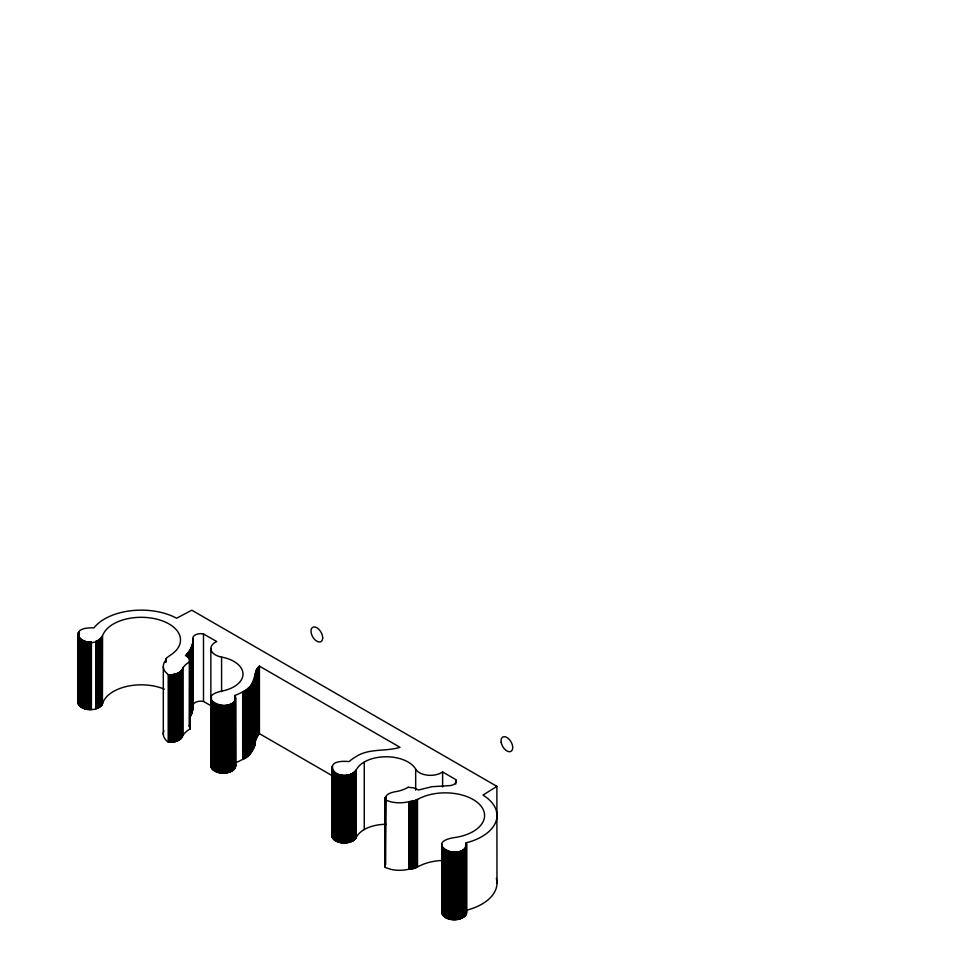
<?xml version="1.0" encoding="UTF-8"?>
<svg xmlns="http://www.w3.org/2000/svg" width="968" height="968" viewBox="0 0 968 968"><rect width="100%" height="100%" fill="white"/><g stroke="black" fill="none" stroke-linecap="round" stroke-linejoin="round"><path stroke-width="1.45" d="M455.771 784.08L455.771 779.579L442.606 771.932A15.512 8.954 0 0 1 427.699 775.199A15.512 8.954 0 0 1 415.683 769.149A31.012 17.908 0 0 0 386.184 756.77A31.012 17.908 0 0 0 356.696 769.149C342.055 788.872 314.213 758.367 349.17 761.574A43.415 25.071 0 0 1 355.486 756.952C368.856 747.925 385.458 751.87 399.99 747.296L259.424 666.141C252.66 673.994 255.298 687.885 242.702 691.83A43.415 25.071 0 0 1 234.679 695.484C238.818 717.373 189.752 698.315 221.587 691.14A31.012 17.908 0 0 0 243.004 674.103A31.012 17.908 0 0 0 221.587 657.078A15.524 8.954 0 0 1 211.109 650.145A15.524 8.954 0 0 1 216.735 641.542L203.498 633.943A7.865 4.537 0 0 0 192.85 638.42L192.85 709.06L191.797 713.706L189.498 718.195M192.85 638.42C193.479 644.918 190.091 651.137 185.433 655.445L189.123 658.167L190.176 661.459A31.012 17.908 0 0 0 183.351 667.255C181.101 673.268 174.095 675.277 168.226 674.66L165.068 671.538A23.196 13.395 0 0 1 165.262 660.975L166.726 657.829L170.428 655.154A39.277 22.675 0 0 0 159.974 620.052A39.277 22.675 0 0 0 103.298 634.113C92.529 656.812 58.431 626.816 94.017 627.845A51.691 29.839 0 0 1 175.825 617.802L176.599 618.225L191.797 610.203L496.874 786.343L496.983 883.046M192.85 709.06L192.922 639.981M211.544 763.57C208.955 775.852 235.466 776.578 235.575 764.756M441.19 860.491A39.277 22.675 0 0 0 419.011 866.191L414.377 868.332L408.932 869.179A23.196 13.395 0 0 1 390.636 869.288L385.24 867.473L385.107 866.626L385.095 798.83C385.929 792.865 393.335 792.126 398.054 791.219A31.012 17.908 0 0 0 408.121 787.335L408.218 787.274M236.119 762.469A43.415 25.071 0 0 0 242.702 759.348C255.298 755.403 252.66 741.512 259.424 733.659L259.424 666.141M385.095 798.83L385.24 799.943L390.636 801.77A23.196 13.395 0 0 0 408.932 801.661L414.377 800.814L419.011 798.673A39.277 22.675 0 0 1 479.813 804.71A39.277 22.675 0 0 1 455.468 837.429C419.422 842.499 465.439 864.968 466.322 842.789A51.691 29.839 0 0 0 483.71 795.563L482.971 795.115L496.874 786.343M441.916 911.808C443.199 923.254 468.101 922.141 466.322 910.307A51.691 29.839 0 0 0 496.354 878.375M385.736 796.616L385.107 866.626M78.832 699.634C75.407 712.121 101.265 713.247 103.298 701.631A39.277 22.675 0 0 1 164.33 689.155M163.931 730.779A23.196 13.395 0 0 0 168.226 742.178C174.095 742.795 181.101 740.786 183.351 734.772A31.012 17.908 0 0 1 190.067 728.965L190.176 728.904M332.447 833.496C330.608 845.209 352.751 845.911 356.696 836.667A31.012 17.908 0 0 1 386.184 824.288M408.097 787.274L413.796 787.879L418.515 790.021L431.922 786.706L448.002 785.726A7.865 4.537 0 0 0 455.771 779.579M192.922 707.499L192.85 705.938A7.865 4.537 0 0 1 203.498 701.461L211.919 706.289M259.424 733.659L332.314 775.743M189.123 725.685L190.176 728.977L190.127 660.333M466.588 844.048L466.636 913.066M466.491 843.673L466.455 913.804M466.201 842.946L466.31 914.167M466.14 842.838L466.14 914.53M465.935 847.363L465.935 914.893M465.693 847.714L465.693 915.232M465.426 848.053L465.426 915.583M465.124 848.391L465.124 915.909M464.797 848.718L464.797 916.236M464.434 849.033L464.434 916.551M464.047 849.323L464.047 916.853M463.636 849.614L463.636 917.132M463.2 849.892L463.2 917.41M462.74 850.158L462.74 917.676M462.244 850.4L462.244 917.93M461.736 850.642L461.736 918.16M461.216 850.86L461.216 918.378M460.659 851.053L460.659 918.584M460.102 851.247L460.102 918.765M459.522 851.416L459.522 918.935M458.917 851.562L458.917 919.08M458.312 851.695L458.312 919.213M457.695 851.804L457.695 919.322M457.065 851.9L457.065 919.418M456.424 851.973L456.424 919.491M455.783 852.034L455.783 919.552M455.141 852.07L455.141 919.588M454.488 852.082L454.488 919.6M453.835 852.082L453.835 919.6M453.193 852.058L453.193 919.576M452.54 852.009L452.54 919.527M451.911 851.949L451.911 919.467M451.269 851.864L451.269 919.394M450.64 851.767L450.64 919.285M450.023 851.646L450.023 919.164M449.43 851.513L449.43 919.031M448.837 851.356L448.837 918.874M448.257 851.187L448.257 918.705M447.7 850.993L447.7 918.511M447.156 850.787L447.156 918.305M446.635 850.557L446.635 918.087M446.127 850.327L446.127 917.845M445.655 850.073L445.655 917.591M445.195 849.807L445.195 917.325M444.772 849.529L444.772 917.047M444.36 849.226L444.36 916.744M443.985 848.924L443.985 916.442M443.634 848.609L443.634 916.127M443.32 848.283L443.32 915.801M443.029 847.944L443.029 915.462M442.763 847.605L442.763 915.123M442.606 771.932L442.606 786.936M442.545 847.254L442.545 914.772M442.182 846.528L442.34 914.409M442.049 846.165L442.049 913.683M441.916 844.29L441.952 913.308M417.523 799.495L417.523 867.013M417.051 799.75L417.051 867.267M416.555 799.991L416.555 867.51M416.046 800.221L416.046 867.739M415.683 769.149L415.683 790.154M415.502 800.439L415.502 867.957M414.957 800.633L414.957 868.151M414.377 800.814L414.377 868.332M413.796 800.972L413.796 868.49M413.191 801.117L413.191 868.635M412.586 801.238L412.586 868.756M411.957 801.347L411.957 868.865M411.327 801.431L411.327 868.949M410.686 801.504L410.686 869.022M410.045 801.552L410.045 869.07M409.404 801.589L409.404 869.107M408.932 801.661L408.932 869.179M385.591 796.882L385.591 864.4M385.458 797.16L385.349 864.956M385.264 797.705L385.24 867.473M364.258 762.022L364.258 829.54M356.236 770.044L356.091 837.828M355.946 770.576L355.946 838.094M355.764 770.843L355.764 838.361M355.571 771.097L355.571 838.615M355.365 771.351L355.365 838.869M355.135 771.605L355.135 839.123M354.893 771.847L354.893 839.365M354.639 772.089L354.639 839.607M354.361 772.319L354.361 839.837M354.07 772.537L354.07 840.055M353.756 772.754L353.756 840.272M353.441 772.972L353.441 840.49M353.102 773.178L353.102 840.696M352.751 773.371L352.751 840.889M352.388 773.553L352.388 841.083M352.013 773.735L352.013 841.252M351.626 773.904L351.626 841.434M351.239 774.073L351.239 841.591M350.827 774.231L350.827 841.749M350.404 774.364L350.404 841.894M349.98 774.509L349.98 842.027M349.545 774.63L349.545 842.148M349.097 774.739L349.097 842.257M348.649 774.848L348.649 842.366M348.19 774.945L348.19 842.462M347.718 775.017L347.718 842.547M347.246 775.102L347.246 842.62M346.774 775.162L346.774 842.68M346.29 775.211L346.29 842.729M345.818 775.247L345.818 842.765M345.334 775.283L345.334 842.801M344.838 775.295L344.838 842.813M344.354 775.308L344.354 842.825M343.87 775.295L343.87 842.825M343.386 775.283L343.386 842.801M342.902 775.259L342.902 842.777M342.418 775.223L342.418 842.741M341.934 775.174L341.934 842.692M341.462 775.114L341.462 842.632M340.99 775.053L340.99 842.571M340.518 774.969L340.518 842.487M340.058 774.884L340.058 842.402M339.599 774.775L339.599 842.293M339.151 774.666L339.151 842.184M338.715 774.545L338.715 842.063M338.28 774.412L338.28 841.93M337.868 774.279L337.868 841.797M337.457 774.122L337.457 841.64M337.046 773.964L337.046 841.482M336.658 773.795L336.658 841.313M336.283 773.614L336.283 841.144M335.92 773.432L335.92 840.95M335.557 773.238L335.557 840.756M335.218 773.045L335.218 840.563M334.892 772.827L334.892 840.345M334.589 772.609L334.589 840.127M334.287 772.391L334.287 839.909M334.008 772.161L334.008 839.68M333.742 771.92L333.742 839.45M333.488 771.678L333.488 839.208M333.258 771.435L333.258 838.953M333.04 771.181L333.04 838.699M332.847 770.927L332.847 838.445M332.508 770.407L332.665 838.191M332.447 765.978L332.363 837.647M332.193 766.523L332.23 837.38M332.012 767.067L332.036 836.824M259.243 666.299L259.243 733.817M258.758 666.734L258.758 734.252M258.299 667.182L258.299 734.7M257.887 667.63L257.887 735.148M257.488 668.089L257.488 735.62M257.137 668.573L257.137 736.091M256.81 669.045L256.81 736.563M256.52 669.529L256.52 737.059M256.254 670.025L256.254 737.543M256.024 670.534L256.024 738.052M255.842 671.03L255.685 739.056M255.552 672.046L255.467 740.084M255.419 673.075L255.286 743.593M255.116 677.055L255.116 744.573M254.887 678.036L254.887 745.554M254.584 679.004L254.584 746.522M254.221 679.96L254.221 747.477M253.785 680.915L253.785 748.433M253.289 681.859L253.289 749.377M252.733 682.791L252.733 750.309M252.116 683.698L252.116 751.216M251.426 684.606L251.426 752.124M250.688 685.489L250.688 753.007M249.877 686.36L249.877 753.878M249.018 687.207L249.018 754.725M248.098 688.03L248.098 755.56M247.118 688.841L247.118 756.359M246.09 689.627L246.09 757.145M245.013 690.39L245.013 757.908M243.876 691.128L243.876 758.646M242.702 691.83L242.702 759.348M235.684 697.795L235.708 766.16M235.49 696.96L235.551 766.995M235.272 696.403L235.357 767.539M235.139 696.137L235.091 768.084M234.982 695.871L234.922 768.35M234.8 695.605L234.74 768.616M234.546 701.352L234.546 768.87M234.329 701.606L234.329 769.124M234.099 701.848L234.099 769.366M233.845 702.09L233.845 769.608M233.578 702.32L233.578 769.838M233.3 702.55L233.3 770.068M233.01 702.78L233.01 770.298M232.695 702.998L232.695 770.516M232.368 703.204L232.368 770.722M232.03 703.409L232.03 770.927M231.679 703.603L231.679 771.121M231.304 703.784L231.304 771.302M230.928 703.966L230.928 771.484M230.541 704.123L230.541 771.653M230.142 704.293L230.142 771.811M229.731 704.438L229.731 771.956M229.307 704.583L229.307 772.101M228.871 704.704L228.871 772.234M228.436 704.825L228.436 772.355M227.988 704.946L227.988 772.464M227.528 705.043L227.528 772.561M227.069 705.127L227.069 772.658M226.609 705.212L226.609 772.73M226.125 705.285L226.125 772.803M225.653 705.345L225.653 772.863M225.169 705.394L225.169 772.912M224.697 705.43L224.697 772.948M224.201 705.454L224.201 772.972M223.717 705.466L223.717 772.984M223.233 705.466L223.233 772.984M222.749 705.466L222.749 772.984M222.265 705.442L222.265 772.96M221.781 705.418L221.781 772.936M221.587 657.078L221.587 691.588M221.297 705.37L221.297 772.887M220.813 705.321L220.813 772.839M220.341 705.261L220.341 772.779M219.869 705.188L219.869 772.706M219.409 705.103L219.409 772.621M218.949 705.006L218.949 772.524M218.49 704.91L218.49 772.428M218.042 704.789L218.042 772.307M217.606 704.668L217.606 772.186M217.183 704.535L217.183 772.053M216.759 704.389L216.759 771.907M216.36 704.232L216.36 771.75M215.961 704.075L215.961 771.593M215.574 703.905L215.574 771.423M215.198 703.724L215.198 771.242M214.835 703.53L214.835 771.048M214.485 703.337L214.485 770.855M214.146 703.131L214.146 770.649M213.831 702.925L213.831 770.443M213.529 702.707L213.529 770.225M213.226 702.478L213.226 769.996M212.96 702.248L212.96 769.766M212.694 702.006L212.694 769.524M212.452 701.764L212.452 769.282M212.222 701.522L212.222 769.04M212.016 701.268L212.016 768.786M211.823 701.001L211.823 768.519M211.496 700.481L211.653 768.265M211.399 696.319L211.351 767.721M211.266 696.585L211.23 767.455M211 697.42L211.048 766.898M210.855 648.548L210.855 716.066M203.498 633.943L203.498 701.461M192.644 643.103L192.644 710.621M192.293 644.652L192.293 712.17M191.797 646.188L191.797 713.706M191.168 647.701L191.168 715.231M190.393 649.201L190.393 716.719M189.922 659.595L190.043 727.476M189.776 659.232L189.776 726.75M189.583 658.869L189.583 726.387M189.498 650.678L189.365 726.036M188.457 652.117L188.457 658.119M187.296 653.533L187.296 656.534M183.158 667.533L183.158 735.063M182.044 669.481L182.044 736.999M181.911 669.747L181.911 737.265M181.754 670.013L181.754 737.531M181.573 670.279L181.573 737.798M181.379 670.534L181.379 738.052M181.173 670.788L181.173 738.306M180.943 671.03L180.943 738.56M180.701 671.284L180.701 738.802M180.447 671.514L180.447 739.032M180.169 671.744L180.169 739.262M179.879 671.974L179.879 739.491M179.576 672.191L179.576 739.709M179.249 672.409L179.249 739.927M178.911 672.603L178.911 740.121M178.56 672.808L178.56 740.326M178.209 672.99L178.209 740.508M177.834 673.171L177.834 740.689M177.447 673.341L177.447 740.859M177.047 673.51L177.047 741.028M176.636 673.655L176.636 741.173M176.212 673.801L176.212 741.319M175.789 673.934L175.789 741.452M175.353 674.055L175.353 741.585M174.906 674.176L174.906 741.694M174.458 674.285L174.458 741.803M173.998 674.369L173.998 741.887M173.526 674.454L173.526 741.972M173.066 674.527L173.066 742.045M172.582 674.587L172.582 742.105M172.11 674.648L172.11 742.166M171.626 674.684L171.626 742.202M171.142 674.708L171.142 742.226M170.658 674.732L170.658 742.25M170.162 674.732L170.162 742.262M169.678 674.732L169.678 742.25M169.194 674.72L169.194 742.238M168.71 674.696L168.71 742.214M168.226 674.66L168.226 742.178M165.988 658.869L165.988 661.87M165.806 659.232L165.806 662.233M163.302 666.855L163.302 734.373M102.56 636.049L102.427 703.93M102.257 636.775L102.257 704.293M102.063 637.138L102.063 704.656M101.846 637.489L101.846 705.006M101.579 637.827L101.579 705.345M101.289 638.166L101.289 705.684M100.975 638.493L100.975 706.011M100.624 638.807L100.624 706.325M100.248 639.11L100.248 706.628M99.837 639.4L99.837 706.93M99.414 639.691L99.414 707.209M98.954 639.957L98.954 707.475M98.47 640.211L98.47 707.729M97.974 640.441L97.974 707.971M97.453 640.671L97.453 708.189M96.909 640.876L96.909 708.394M96.352 641.07L96.352 708.588M95.772 641.24L95.772 708.757M91.415 641.941L91.415 709.459M90.774 641.965L90.774 709.484M90.121 641.965L90.121 709.484M89.467 641.941L89.467 709.471M88.826 641.905L88.826 709.435M88.185 641.857L88.185 709.375M87.543 641.784L87.543 709.302M86.914 641.687L86.914 709.205M86.297 641.578L86.297 709.096M85.692 641.445L85.692 708.963M85.087 641.288L85.087 708.818M84.506 641.131L84.506 708.649M83.95 640.937L83.95 708.455M83.393 640.743L83.393 708.261M82.873 640.526L82.873 708.044M82.365 640.284L82.365 707.802M81.869 640.042L81.869 707.56M81.409 639.775L81.409 707.293M80.973 639.497L80.973 707.015M80.562 639.207L80.562 706.725M80.175 638.904L80.175 706.434M79.812 638.602L79.812 706.12M79.485 638.275L79.485 705.793M79.182 637.936L79.182 705.454M78.832 632.116L78.916 705.115M78.602 632.467L78.674 704.764M78.408 632.83L78.468 704.414M78.251 633.193L78.299 704.051M78.118 633.556L78.154 703.688M77.96 634.306L77.936 702.574M211.109 717.663A15.524 8.954 0 0 1 211.109 714.457M322.695 637.851L322.683 638.263A8.264 4.779 60 0 1 313.814 638.505A8.264 4.779 60 0 1 313.814 626.949A8.264 4.779 60 0 1 322.683 637.416L322.695 637.851M501.194 742.444A8.264 4.779 60 0 0 510.886 751.422A8.264 4.779 60 0 0 508.575 738.705A8.264 4.779 60 0 0 501.194 742.444"/></g></svg>
